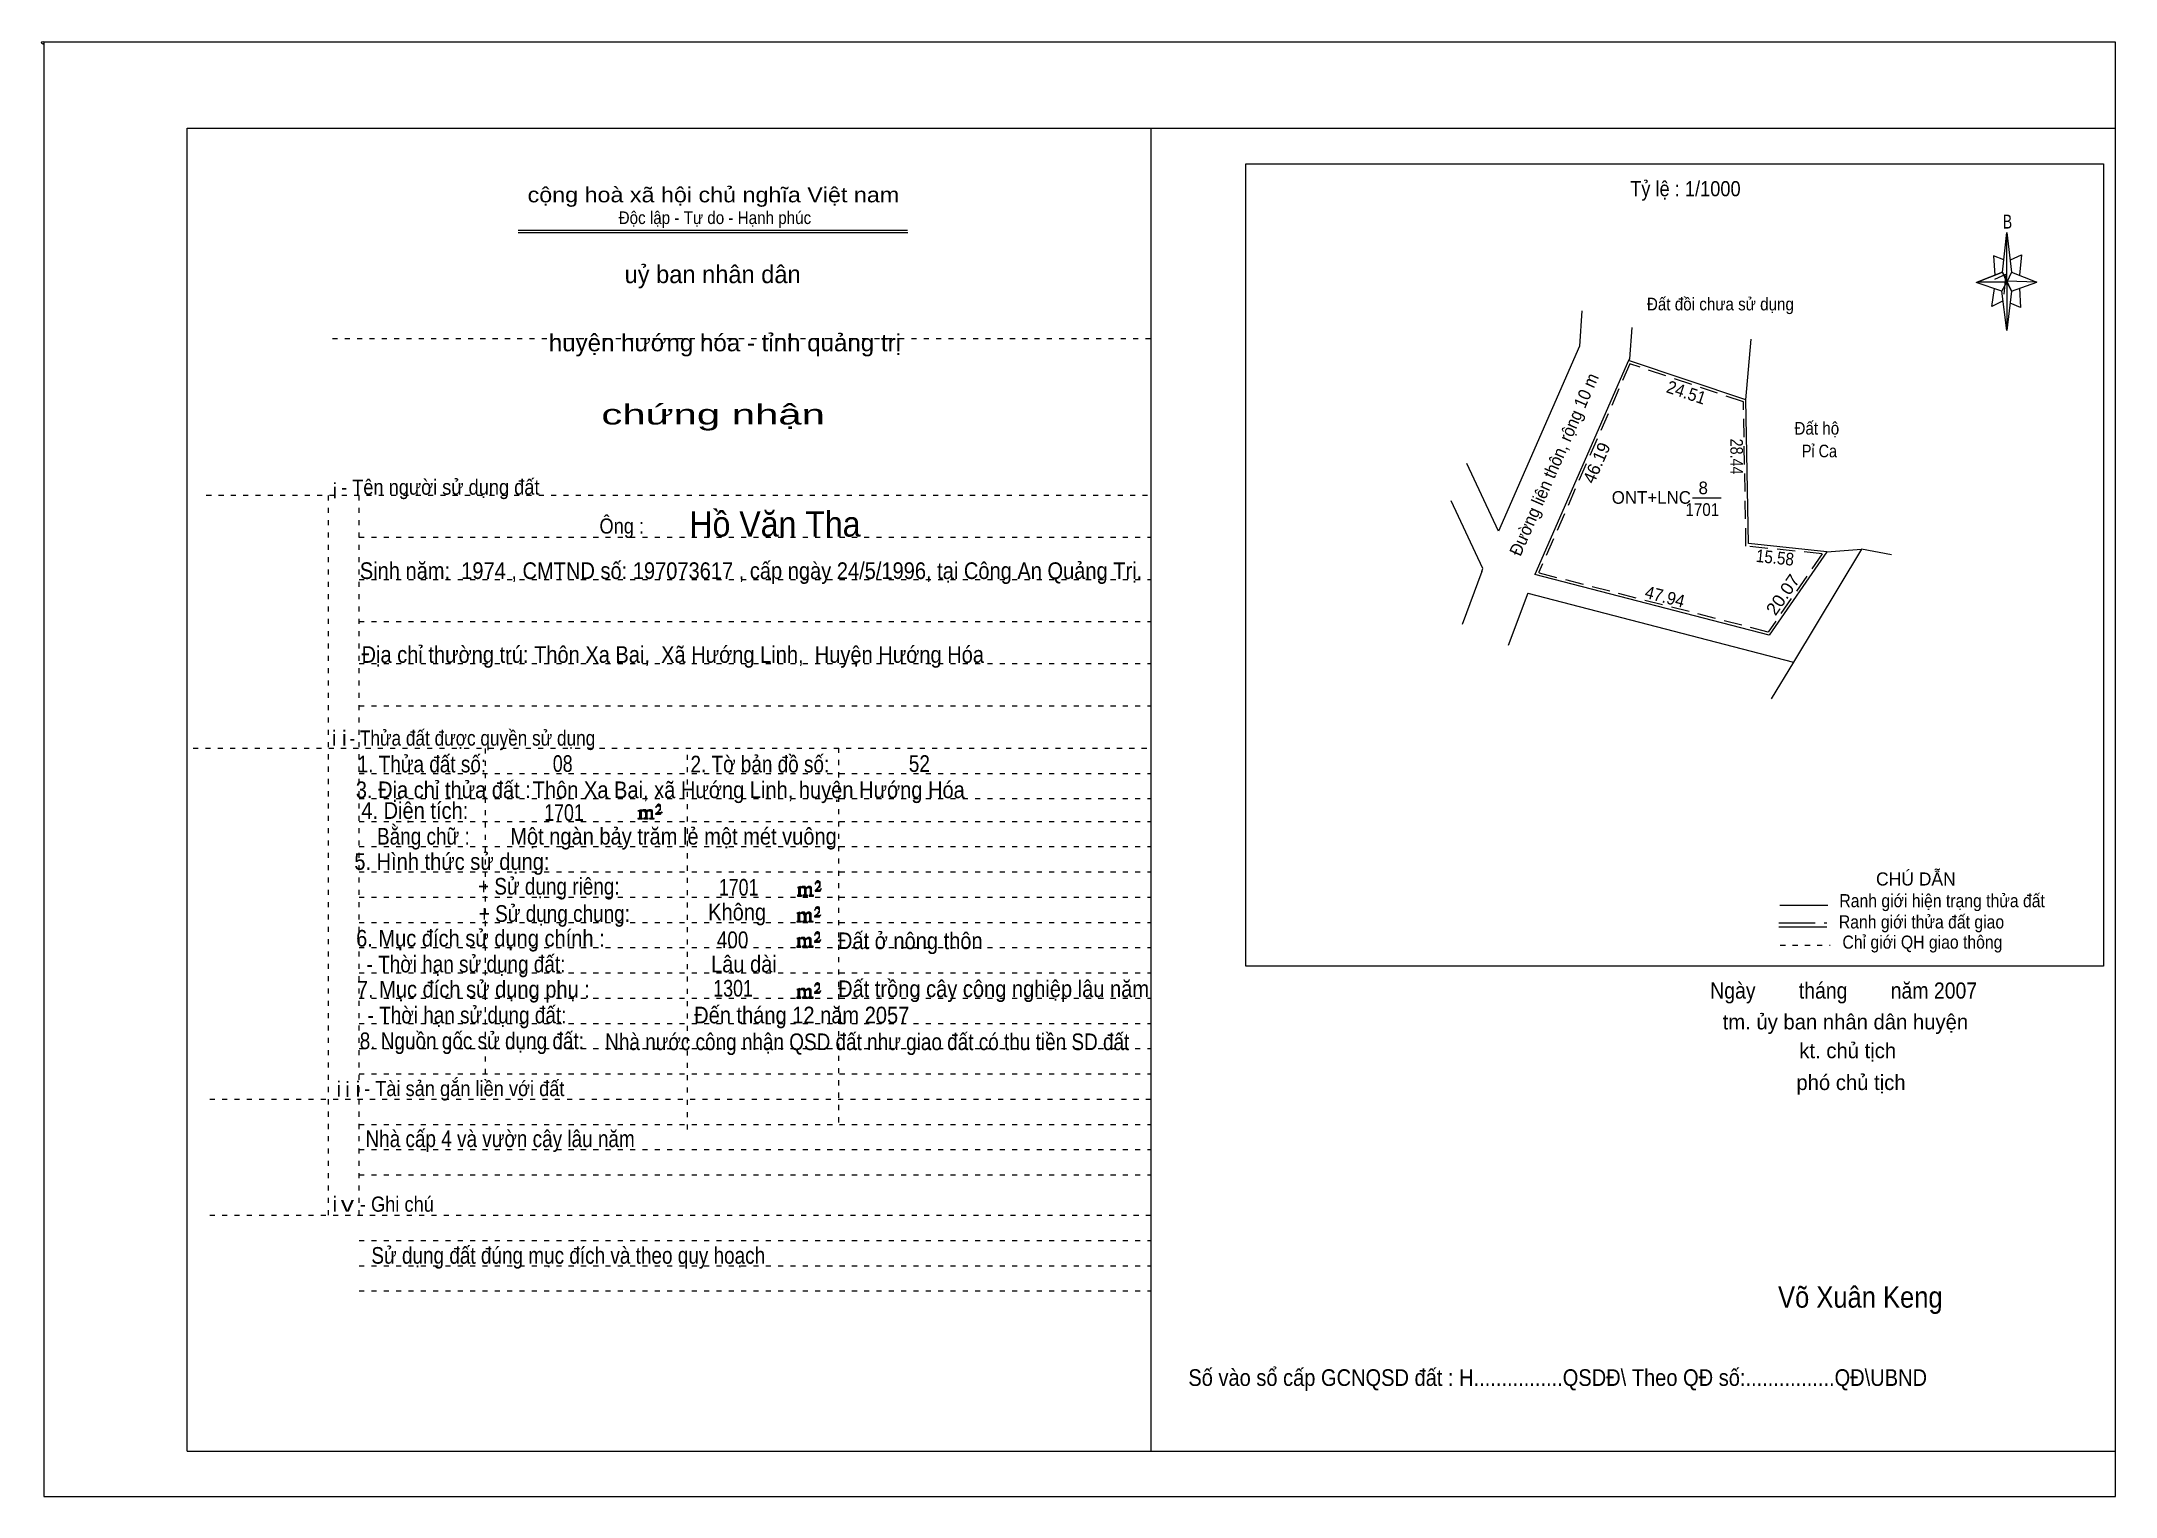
# Model space of a CAD drawing. Header units: centimetres. Extents: x -1.6 to 39.5, y -3.3 to 25.5.
import ezdxf
from ezdxf.enums import TextEntityAlignment as Align

# ---------------------------------------------------------------- set-up
doc = ezdxf.new("R2010")
doc.units = ezdxf.units.CM
doc.header["$LTSCALE"] = 0.12
for name, pattern in [('DOTTED', [1.5, 0.3, -1.2]), ('LONG_DASHED', [7.5, 6, -1.5]), ('MEDIUM_DASHED', [4.5, 3, -1.5])]:
    doc.linetypes.add(name, pattern=pattern)
for name, color, linetype, lineweight in [('1', 7, 'DOTTED', 13), ('10', 7, 'Continuous', 13), ('4', 7, 'Continuous', 13), ('5', 7, 'Continuous', 13), ('50', 7, 'Continuous', 13)]:
    doc.layers.add(name, color=color, linetype=linetype, lineweight=lineweight)

msp = doc.modelspace()

# ---------------------------------------------------------------- hatches: boundary and pattern name
at = {"layer": '50'}
for points in [[(10.27, 10.13), (10.27, 10.12), (10.27, 10.11), (10.25, 10.11), (10.24, 10.11), (10.24, 10.1), (10.33, 10.1), (10.33, 10.11), (10.32, 10.11), (10.31, 10.11), (10.31, 10.12), (10.31, 10.13), (10.31, 10.24), (10.31, 10.25), (10.32, 10.26), (10.34, 10.26), (10.35, 10.26), (10.36, 10.26), (10.37, 10.25), (10.39, 10.22), (10.39, 10.13), (10.37, 10.12), (10.37, 10.11), (10.36, 10.11), (10.35, 10.11), (10.35, 10.1), (10.44, 10.1), (10.44, 10.11), (10.43, 10.11), (10.42, 10.11), (10.42, 10.12), (10.42, 10.13), (10.42, 10.24), (10.44, 10.26), (10.45, 10.26), (10.46, 10.26), (10.49, 10.26), (10.49, 10.25), (10.5, 10.24), (10.5, 10.22), (10.5, 10.13), (10.5, 10.12), (10.49, 10.11), (10.49, 10.11), (10.47, 10.11), (10.47, 10.1), (10.56, 10.1), (10.56, 10.11), (10.55, 10.11), (10.54, 10.11), (10.53, 10.12), (10.53, 10.13), (10.53, 10.2), (10.53, 10.25), (10.53, 10.26), (10.52, 10.27), (10.5, 10.28), (10.47, 10.28), (10.46, 10.28), (10.44, 10.27), (10.41, 10.25), (10.41, 10.26), (10.4, 10.28), (10.39, 10.28), (10.37, 10.28), (10.35, 10.28), (10.34, 10.28), (10.32, 10.26), (10.31, 10.26), (10.31, 10.25), (10.31, 10.25), (10.31, 10.26), (10.31, 10.28), (10.24, 10.26), (10.24, 10.26), (10.25, 10.26), (10.27, 10.25), (10.27, 10.24), (10.27, 10.23)], [(10.69, 10.19), (10.72, 10.24), (10.72, 10.24), (10.71, 10.22), (10.69, 10.22), (10.68, 10.22), (10.63, 10.22), (10.66, 10.26), (10.67, 10.27), (10.69, 10.28), (10.69, 10.3), (10.69, 10.32), (10.69, 10.34), (10.69, 10.35), (10.69, 10.37), (10.68, 10.38), (10.67, 10.38), (10.66, 10.39), (10.65, 10.39), (10.63, 10.38), (10.63, 10.38), (10.62, 10.37), (10.61, 10.35), (10.59, 10.33), (10.61, 10.33), (10.61, 10.35), (10.62, 10.35), (10.63, 10.36), (10.65, 10.36), (10.66, 10.36), (10.67, 10.35), (10.68, 10.35), (10.68, 10.32), (10.68, 10.3), (10.66, 10.28), (10.66, 10.26), (10.65, 10.25), (10.59, 10.2), (10.59, 10.19)], [(13.42, 8.61), (13.42, 8.6), (13.42, 8.59), (13.41, 8.59), (13.4, 8.59), (13.4, 8.57), (13.48, 8.57), (13.48, 8.59), (13.47, 8.59), (13.46, 8.59), (13.46, 8.6), (13.46, 8.61), (13.46, 8.72), (13.46, 8.73), (13.47, 8.74), (13.5, 8.74), (13.51, 8.74), (13.52, 8.74), (13.53, 8.73), (13.54, 8.69), (13.54, 8.61), (13.53, 8.6), (13.53, 8.59), (13.52, 8.59), (13.51, 8.59), (13.51, 8.57), (13.6, 8.57), (13.6, 8.59), (13.58, 8.59), (13.57, 8.59), (13.57, 8.6), (13.57, 8.61), (13.57, 8.72), (13.6, 8.74), (13.61, 8.74), (13.62, 8.74), (13.64, 8.74), (13.64, 8.73), (13.65, 8.72), (13.65, 8.69), (13.65, 8.61), (13.65, 8.6), (13.64, 8.59), (13.64, 8.59), (13.63, 8.59), (13.63, 8.57), (13.72, 8.57), (13.72, 8.59), (13.7, 8.59), (13.69, 8.59), (13.68, 8.6), (13.68, 8.61), (13.68, 8.68), (13.68, 8.73), (13.68, 8.74), (13.67, 8.75), (13.65, 8.76), (13.63, 8.76), (13.62, 8.76), (13.6, 8.75), (13.56, 8.73), (13.56, 8.74), (13.55, 8.76), (13.54, 8.76), (13.53, 8.76), (13.51, 8.76), (13.5, 8.76), (13.47, 8.74), (13.46, 8.74), (13.46, 8.73), (13.46, 8.73), (13.46, 8.74), (13.46, 8.76), (13.4, 8.74), (13.4, 8.74), (13.41, 8.74), (13.42, 8.73), (13.42, 8.72), (13.42, 8.71)], [(13.85, 8.67), (13.87, 8.72), (13.87, 8.72), (13.86, 8.69), (13.85, 8.69), (13.84, 8.69), (13.78, 8.69), (13.82, 8.74), (13.83, 8.75), (13.85, 8.76), (13.85, 8.78), (13.85, 8.79), (13.85, 8.82), (13.85, 8.83), (13.85, 8.85), (13.84, 8.86), (13.83, 8.86), (13.82, 8.87), (13.8, 8.87), (13.78, 8.86), (13.78, 8.86), (13.77, 8.85), (13.76, 8.83), (13.75, 8.81), (13.76, 8.81), (13.76, 8.83), (13.77, 8.83), (13.78, 8.84), (13.8, 8.84), (13.82, 8.84), (13.83, 8.83), (13.84, 8.83), (13.84, 8.79), (13.84, 8.78), (13.82, 8.76), (13.82, 8.74), (13.8, 8.73), (13.75, 8.68), (13.75, 8.67)], [(13.41, 8.09), (13.41, 8.08), (13.41, 8.07), (13.4, 8.07), (13.39, 8.07), (13.39, 8.06), (13.48, 8.06), (13.48, 8.07), (13.47, 8.07), (13.45, 8.07), (13.45, 8.08), (13.45, 8.09), (13.45, 8.2), (13.45, 8.21), (13.47, 8.23), (13.49, 8.23), (13.5, 8.23), (13.51, 8.23), (13.52, 8.21), (13.53, 8.18), (13.53, 8.09), (13.52, 8.08), (13.52, 8.07), (13.51, 8.07), (13.5, 8.07), (13.5, 8.06), (13.59, 8.06), (13.59, 8.07), (13.58, 8.07), (13.57, 8.07), (13.57, 8.08), (13.57, 8.09), (13.57, 8.2), (13.59, 8.23), (13.6, 8.23), (13.61, 8.23), (13.63, 8.23), (13.63, 8.21), (13.64, 8.2), (13.64, 8.18), (13.64, 8.09), (13.64, 8.08), (13.63, 8.07), (13.63, 8.07), (13.62, 8.07), (13.62, 8.06), (13.71, 8.06), (13.71, 8.07), (13.7, 8.07), (13.69, 8.07), (13.67, 8.08), (13.67, 8.09), (13.67, 8.17), (13.67, 8.21), (13.67, 8.23), (13.66, 8.24), (13.64, 8.25), (13.62, 8.25), (13.61, 8.25), (13.59, 8.24), (13.55, 8.21), (13.55, 8.23), (13.54, 8.25), (13.53, 8.25), (13.52, 8.25), (13.5, 8.25), (13.49, 8.25), (13.47, 8.23), (13.45, 8.23), (13.45, 8.21), (13.45, 8.21), (13.45, 8.23), (13.45, 8.25), (13.39, 8.23), (13.39, 8.23), (13.4, 8.23), (13.41, 8.21), (13.41, 8.2), (13.41, 8.19)], [(13.84, 8.16), (13.86, 8.2), (13.86, 8.2), (13.85, 8.18), (13.84, 8.18), (13.83, 8.18), (13.77, 8.18), (13.81, 8.23), (13.82, 8.24), (13.84, 8.25), (13.84, 8.27), (13.84, 8.28), (13.84, 8.3), (13.84, 8.31), (13.84, 8.34), (13.83, 8.35), (13.82, 8.35), (13.81, 8.36), (13.8, 8.36), (13.77, 8.35), (13.77, 8.35), (13.76, 8.34), (13.75, 8.31), (13.74, 8.29), (13.75, 8.29), (13.75, 8.31), (13.76, 8.31), (13.77, 8.33), (13.8, 8.33), (13.81, 8.33), (13.82, 8.31), (13.83, 8.31), (13.83, 8.28), (13.83, 8.27), (13.81, 8.25), (13.81, 8.23), (13.8, 8.21), (13.74, 8.17), (13.74, 8.16)], [(13.84, 7.66), (13.86, 7.71), (13.86, 7.71), (13.85, 7.68), (13.84, 7.68), (13.83, 7.68), (13.77, 7.68), (13.81, 7.73), (13.82, 7.74), (13.84, 7.75), (13.84, 7.77), (13.84, 7.78), (13.84, 7.81), (13.84, 7.82), (13.84, 7.84), (13.83, 7.85), (13.82, 7.85), (13.81, 7.86), (13.79, 7.86), (13.77, 7.85), (13.77, 7.85), (13.76, 7.84), (13.75, 7.82), (13.74, 7.8), (13.75, 7.8), (13.75, 7.82), (13.76, 7.82), (13.77, 7.83), (13.79, 7.83), (13.81, 7.83), (13.82, 7.82), (13.83, 7.82), (13.83, 7.78), (13.83, 7.77), (13.81, 7.75), (13.81, 7.73), (13.79, 7.72), (13.74, 7.67), (13.74, 7.66)], [(13.41, 7.6), (13.41, 7.59), (13.41, 7.58), (13.4, 7.58), (13.39, 7.58), (13.39, 7.56), (13.47, 7.56), (13.47, 7.58), (13.46, 7.58), (13.45, 7.58), (13.45, 7.59), (13.45, 7.6), (13.45, 7.71), (13.45, 7.72), (13.46, 7.73), (13.49, 7.73), (13.5, 7.73), (13.51, 7.73), (13.52, 7.72), (13.53, 7.68), (13.53, 7.6), (13.52, 7.59), (13.52, 7.58), (13.51, 7.58), (13.5, 7.58), (13.5, 7.56), (13.59, 7.56), (13.59, 7.58), (13.57, 7.58), (13.56, 7.58), (13.56, 7.59), (13.56, 7.6), (13.56, 7.71), (13.59, 7.73), (13.6, 7.73), (13.61, 7.73), (13.63, 7.73), (13.63, 7.72), (13.64, 7.71), (13.64, 7.68), (13.64, 7.6), (13.64, 7.59), (13.63, 7.58), (13.63, 7.58), (13.62, 7.58), (13.62, 7.56), (13.71, 7.56), (13.71, 7.58), (13.69, 7.58), (13.68, 7.58), (13.67, 7.59), (13.67, 7.6), (13.67, 7.67), (13.67, 7.72), (13.67, 7.73), (13.66, 7.74), (13.64, 7.75), (13.62, 7.75), (13.61, 7.75), (13.59, 7.74), (13.55, 7.72), (13.55, 7.73), (13.54, 7.75), (13.53, 7.75), (13.52, 7.75), (13.5, 7.75), (13.49, 7.75), (13.46, 7.73), (13.45, 7.73), (13.45, 7.72), (13.45, 7.72), (13.45, 7.73), (13.45, 7.75), (13.39, 7.73), (13.39, 7.73), (13.4, 7.73), (13.41, 7.72), (13.41, 7.71), (13.41, 7.7)], [(13.41, 6.59), (13.41, 6.58), (13.41, 6.57), (13.4, 6.57), (13.39, 6.57), (13.39, 6.55), (13.47, 6.55), (13.47, 6.57), (13.46, 6.57), (13.45, 6.57), (13.45, 6.58), (13.45, 6.59), (13.45, 6.7), (13.45, 6.71), (13.46, 6.72), (13.49, 6.72), (13.5, 6.72), (13.51, 6.72), (13.52, 6.71), (13.53, 6.67), (13.53, 6.59), (13.52, 6.58), (13.52, 6.57), (13.51, 6.57), (13.5, 6.57), (13.5, 6.55), (13.59, 6.55), (13.59, 6.57), (13.57, 6.57), (13.56, 6.57), (13.56, 6.58), (13.56, 6.59), (13.56, 6.7), (13.59, 6.72), (13.6, 6.72), (13.61, 6.72), (13.63, 6.72), (13.63, 6.71), (13.64, 6.7), (13.64, 6.67), (13.64, 6.59), (13.64, 6.58), (13.63, 6.57), (13.63, 6.57), (13.62, 6.57), (13.62, 6.55), (13.71, 6.55), (13.71, 6.57), (13.69, 6.57), (13.68, 6.57), (13.67, 6.58), (13.67, 6.59), (13.67, 6.66), (13.67, 6.71), (13.67, 6.72), (13.66, 6.73), (13.64, 6.74), (13.62, 6.74), (13.61, 6.74), (13.59, 6.73), (13.55, 6.71), (13.55, 6.72), (13.54, 6.74), (13.53, 6.74), (13.52, 6.74), (13.5, 6.74), (13.49, 6.74), (13.46, 6.72), (13.45, 6.72), (13.45, 6.71), (13.45, 6.71), (13.45, 6.72), (13.45, 6.74), (13.39, 6.72), (13.39, 6.72), (13.4, 6.72), (13.41, 6.71), (13.41, 6.7), (13.41, 6.69)], [(13.84, 6.65), (13.86, 6.7), (13.86, 6.7), (13.85, 6.67), (13.84, 6.67), (13.83, 6.67), (13.77, 6.67), (13.81, 6.72), (13.82, 6.73), (13.84, 6.74), (13.84, 6.76), (13.84, 6.77), (13.84, 6.8), (13.84, 6.81), (13.84, 6.83), (13.83, 6.84), (13.82, 6.84), (13.81, 6.85), (13.79, 6.85), (13.77, 6.84), (13.77, 6.84), (13.76, 6.83), (13.75, 6.81), (13.74, 6.79), (13.75, 6.79), (13.75, 6.81), (13.76, 6.81), (13.77, 6.82), (13.79, 6.82), (13.81, 6.82), (13.82, 6.81), (13.83, 6.81), (13.83, 6.77), (13.83, 6.76), (13.81, 6.74), (13.81, 6.72), (13.79, 6.71), (13.74, 6.66), (13.74, 6.65)]]:
    msp.add_hatch(color=256, dxfattribs=at).paths.add_polyline_path(points)

# ---------------------------------------------------------------- linework, layer by layer
at = {"layer": '1', "linetype": 'Continuous'}
for p, q in [((1.31, -2.42), (1.31, 23.78)), ((1.31, 23.78), (39.51, 23.78)), ((20.41, -2.42), (20.41, 23.78)), ((39.51, -2.42), (39.51, 23.78)), ((7.87, 21.76), (15.58, 21.76)), ((7.87, 21.71), (15.59, 21.71)), ((37.26, 20.55), (36.75, 20.72)), ((1.31, -2.42), (39.51, -2.42))]:
    msp.add_line(p, q, dxfattribs=at)
at = {"layer": '1'}
for p, q in [((4.19, 19.61), (20.41, 19.61)), ((1.69, 16.51), (20.41, 16.51)), ((4.11, 2.25), (4.11, 16.51)), ((4.72, 2.25), (4.72, 16.51)), ((4.72, 15.68), (20.41, 15.68)), ((4.72, 14.84), (20.41, 14.84)), ((4.72, 14.01), (20.41, 14.01)), ((4.72, 13.18), (20.41, 13.18)), ((4.72, 12.34), (20.41, 12.34)), ((1.43, 11.5), (20.41, 11.5)), ((7.22, 5.05), (7.22, 11.5)), ((11.22, 3.95), (11.22, 11.5)), ((14.22, 4.09), (14.22, 11.5)), ((4.72, 11), (20.41, 11)), ((4.72, 10.5), (20.41, 10.5)), ((4.72, 10.05), (20.41, 10.05)), ((4.72, 9.55), (20.41, 9.55)), ((4.72, 9.05), (20.41, 9.05)), ((4.72, 8.55), (20.41, 8.55)), ((4.72, 8.05), (20.41, 8.05)), ((4.72, 7.55), (20.41, 7.55)), ((4.72, 7.05), (20.41, 7.05)), ((4.72, 6.55), (20.41, 6.55)), ((4.72, 6.05), (20.41, 6.05)), ((4.72, 5.55), (20.41, 5.55)), ((4.72, 5.05), (20.41, 5.05)), ((1.76, 4.55), (20.41, 4.55)), ((4.72, 4.05), (20.41, 4.05)), ((4.72, 3.55), (20.41, 3.55)), ((4.72, 3.05), (20.41, 3.05)), ((1.76, 2.25), (20.41, 2.25)), ((4.72, 1.75), (20.41, 1.75)), ((4.72, 1.25), (20.41, 1.25)), ((4.72, 0.75), (20.41, 0.75))]:
    msp.add_line(p, q, dxfattribs=at)
at = {"layer": '1', "linetype": 'Continuous'}
msp.add_lwpolyline([(-1.53, -3.32), (39.51, -3.32), (39.51, 25.48), (-1.53, 25.48)], close=True, dxfattribs=at)
msp.add_lwpolyline([(37.27, 20.35), (37.06, 20.25), (37.11, 20.6)], dxfattribs=at)
at = {"layer": '10'}
for p, q in [((28.94, 20.16), (28.89, 19.46)), ((32.19, 18.4), (32.29, 19.6)), ((29.86, 19.18), (28.01, 14.94)), ((32.19, 18.4), (29.86, 19.18)), ((31.13, 16.46), (31.7, 16.46)), ((34.48, 15.44), (33.13, 13.2)), ((33.79, 15.39), (34.48, 15.44)), ((35.07, 15.33), (34.48, 15.44)), ((26.96, 15), (26.57, 13.95)), ((27.87, 14.57), (27.48, 13.53)), ((27.87, 14.57), (33.13, 13.2)), ((33.13, 13.2), (32.69, 12.48))]:
    msp.add_line(p, q, dxfattribs=at)
at = {"layer": '10', "linetype": 'MEDIUM_DASHED'}
for p, q in [((29.89, 19.11), (28.08, 14.97)), ((32.14, 18.36), (29.89, 19.11))]:
    msp.add_line(p, q, dxfattribs=at)
at = {"layer": '10'}
for points in [[(29.93, 19.83), (29.88, 19.21), (29.86, 19.18)], [(28.89, 19.46), (27.29, 15.8), (26.66, 17.14)], [(33.79, 15.39), (32.24, 15.55), (32.19, 18.4)], [(26.96, 15), (26.98, 15.06), (26.35, 16.4)], [(33.79, 15.39), (32.65, 13.74), (28.01, 14.94)]]:
    msp.add_lwpolyline(points, dxfattribs=at)
at = {"layer": '10', "linetype": 'MEDIUM_DASHED'}
for points in [[(33.7, 15.35), (32.19, 15.5), (32.14, 18.36)], [(33.7, 15.35), (32.63, 13.8), (28.08, 14.97)]]:
    msp.add_lwpolyline(points, dxfattribs=at)
at = {"layer": '4'}
for p, q in [((32.86, 8.39), (33.81, 8.39)), ((32.84, 7.96), (33.79, 7.96))]:
    msp.add_line(p, q, dxfattribs=at)
at = {"layer": '4', "linetype": 'LONG_DASHED'}
msp.add_line((32.84, 8.04), (33.79, 8.04), dxfattribs=at)
at = {"layer": '4', "linetype": 'DOTTED'}
msp.add_line((32.87, 7.6), (33.86, 7.6), dxfattribs=at)
at = {"layer": '4'}
msp.add_lwpolyline([(22.28, 23.07), (39.27, 23.07), (39.27, 7.18), (22.28, 7.18)], close=True, dxfattribs=at)
msp.add_circle((-1.55, 25.47), 0.025, dxfattribs=at)
at = {"layer": '5'}
for p, q in [((37.27, 20.93), (37.36, 21.71)), ((37.45, 20.55), (37.36, 19.77)), ((37.45, 20.93), (37.95, 20.73)), ((37.61, 20.61), (37.63, 20.23)), ((37.63, 20.23), (37.42, 20.31))]:
    msp.add_line(p, q, dxfattribs=at)
for points in [[(37.36, 21.71), (37.45, 20.93), (37.36, 20.73)], [(37.36, 20.73), (36.77, 20.73), (37.27, 20.93), (37.45, 20.55), (37.95, 20.73), (37.36, 20.75)], [(37.36, 20.73), (37.36, 19.77), (37.26, 20.55)]]:
    msp.add_lwpolyline(points, close=True, dxfattribs=at)
for points in [[(37.3, 21.17), (37.09, 21.25), (37.12, 20.87)], [(37.43, 21.17), (37.65, 21.27), (37.61, 20.87)], [(37.36, 20.73), (37.27, 20.93), (36.77, 20.73)], [(37.12, 20.79), (37.34, 20.89), (37.3, 20.49)], [(37.36, 20.73), (37.45, 20.55), (37.95, 20.73)]]:
    msp.add_lwpolyline(points, dxfattribs=at)
at = {"layer": '50'}
for points in [[(10.27, 10.13), (10.27, 10.12), (10.27, 10.11), (10.25, 10.11), (10.24, 10.11), (10.24, 10.1), (10.33, 10.1), (10.33, 10.11), (10.32, 10.11), (10.31, 10.11), (10.31, 10.12), (10.31, 10.13), (10.31, 10.24), (10.31, 10.25), (10.32, 10.26), (10.34, 10.26), (10.35, 10.26), (10.36, 10.26), (10.37, 10.25), (10.39, 10.22), (10.39, 10.13), (10.37, 10.12), (10.37, 10.11), (10.36, 10.11), (10.35, 10.11), (10.35, 10.1), (10.44, 10.1), (10.44, 10.11), (10.43, 10.11), (10.42, 10.11), (10.42, 10.12), (10.42, 10.13), (10.42, 10.24), (10.44, 10.26), (10.45, 10.26), (10.46, 10.26), (10.49, 10.26), (10.49, 10.25), (10.5, 10.24), (10.5, 10.22), (10.5, 10.13), (10.5, 10.12), (10.49, 10.11), (10.49, 10.11), (10.47, 10.11), (10.47, 10.1), (10.56, 10.1), (10.56, 10.11), (10.55, 10.11), (10.54, 10.11), (10.53, 10.12), (10.53, 10.13), (10.53, 10.2), (10.53, 10.25), (10.53, 10.26), (10.52, 10.27), (10.5, 10.28), (10.47, 10.28), (10.46, 10.28), (10.44, 10.27), (10.41, 10.25), (10.41, 10.26), (10.4, 10.28), (10.39, 10.28), (10.37, 10.28), (10.35, 10.28), (10.34, 10.28), (10.32, 10.26), (10.31, 10.26), (10.31, 10.25), (10.31, 10.25), (10.31, 10.26), (10.31, 10.28), (10.24, 10.26), (10.24, 10.26), (10.25, 10.26), (10.27, 10.25), (10.27, 10.24), (10.27, 10.23)], [(10.69, 10.19), (10.72, 10.24), (10.72, 10.24), (10.71, 10.22), (10.69, 10.22), (10.68, 10.22), (10.63, 10.22), (10.66, 10.26), (10.67, 10.27), (10.69, 10.28), (10.69, 10.3), (10.69, 10.32), (10.69, 10.34), (10.69, 10.35), (10.69, 10.37), (10.68, 10.38), (10.67, 10.38), (10.66, 10.39), (10.65, 10.39), (10.63, 10.38), (10.63, 10.38), (10.62, 10.37), (10.61, 10.35), (10.59, 10.33), (10.61, 10.33), (10.61, 10.35), (10.62, 10.35), (10.63, 10.36), (10.65, 10.36), (10.66, 10.36), (10.67, 10.35), (10.68, 10.35), (10.68, 10.32), (10.68, 10.3), (10.66, 10.28), (10.66, 10.26), (10.65, 10.25), (10.59, 10.2), (10.59, 10.19)], [(13.42, 8.61), (13.42, 8.6), (13.42, 8.59), (13.41, 8.59), (13.4, 8.59), (13.4, 8.57), (13.48, 8.57), (13.48, 8.59), (13.47, 8.59), (13.46, 8.59), (13.46, 8.6), (13.46, 8.61), (13.46, 8.72), (13.46, 8.73), (13.47, 8.74), (13.5, 8.74), (13.51, 8.74), (13.52, 8.74), (13.53, 8.73), (13.54, 8.69), (13.54, 8.61), (13.53, 8.6), (13.53, 8.59), (13.52, 8.59), (13.51, 8.59), (13.51, 8.57), (13.6, 8.57), (13.6, 8.59), (13.58, 8.59), (13.57, 8.59), (13.57, 8.6), (13.57, 8.61), (13.57, 8.72), (13.6, 8.74), (13.61, 8.74), (13.62, 8.74), (13.64, 8.74), (13.64, 8.73), (13.65, 8.72), (13.65, 8.69), (13.65, 8.61), (13.65, 8.6), (13.64, 8.59), (13.64, 8.59), (13.63, 8.59), (13.63, 8.57), (13.72, 8.57), (13.72, 8.59), (13.7, 8.59), (13.69, 8.59), (13.68, 8.6), (13.68, 8.61), (13.68, 8.68), (13.68, 8.73), (13.68, 8.74), (13.67, 8.75), (13.65, 8.76), (13.63, 8.76), (13.62, 8.76), (13.6, 8.75), (13.56, 8.73), (13.56, 8.74), (13.55, 8.76), (13.54, 8.76), (13.53, 8.76), (13.51, 8.76), (13.5, 8.76), (13.47, 8.74), (13.46, 8.74), (13.46, 8.73), (13.46, 8.73), (13.46, 8.74), (13.46, 8.76), (13.4, 8.74), (13.4, 8.74), (13.41, 8.74), (13.42, 8.73), (13.42, 8.72), (13.42, 8.71)], [(13.85, 8.67), (13.87, 8.72), (13.87, 8.72), (13.86, 8.69), (13.85, 8.69), (13.84, 8.69), (13.78, 8.69), (13.82, 8.74), (13.83, 8.75), (13.85, 8.76), (13.85, 8.78), (13.85, 8.79), (13.85, 8.82), (13.85, 8.83), (13.85, 8.85), (13.84, 8.86), (13.83, 8.86), (13.82, 8.87), (13.8, 8.87), (13.78, 8.86), (13.78, 8.86), (13.77, 8.85), (13.76, 8.83), (13.75, 8.81), (13.76, 8.81), (13.76, 8.83), (13.77, 8.83), (13.78, 8.84), (13.8, 8.84), (13.82, 8.84), (13.83, 8.83), (13.84, 8.83), (13.84, 8.79), (13.84, 8.78), (13.82, 8.76), (13.82, 8.74), (13.8, 8.73), (13.75, 8.68), (13.75, 8.67)], [(13.41, 8.09), (13.41, 8.08), (13.41, 8.07), (13.4, 8.07), (13.39, 8.07), (13.39, 8.06), (13.48, 8.06), (13.48, 8.07), (13.47, 8.07), (13.45, 8.07), (13.45, 8.08), (13.45, 8.09), (13.45, 8.2), (13.45, 8.21), (13.47, 8.23), (13.49, 8.23), (13.5, 8.23), (13.51, 8.23), (13.52, 8.21), (13.53, 8.18), (13.53, 8.09), (13.52, 8.08), (13.52, 8.07), (13.51, 8.07), (13.5, 8.07), (13.5, 8.06), (13.59, 8.06), (13.59, 8.07), (13.58, 8.07), (13.57, 8.07), (13.57, 8.08), (13.57, 8.09), (13.57, 8.2), (13.59, 8.23), (13.6, 8.23), (13.61, 8.23), (13.63, 8.23), (13.63, 8.21), (13.64, 8.2), (13.64, 8.18), (13.64, 8.09), (13.64, 8.08), (13.63, 8.07), (13.63, 8.07), (13.62, 8.07), (13.62, 8.06), (13.71, 8.06), (13.71, 8.07), (13.7, 8.07), (13.69, 8.07), (13.67, 8.08), (13.67, 8.09), (13.67, 8.17), (13.67, 8.21), (13.67, 8.23), (13.66, 8.24), (13.64, 8.25), (13.62, 8.25), (13.61, 8.25), (13.59, 8.24), (13.55, 8.21), (13.55, 8.23), (13.54, 8.25), (13.53, 8.25), (13.52, 8.25), (13.5, 8.25), (13.49, 8.25), (13.47, 8.23), (13.45, 8.23), (13.45, 8.21), (13.45, 8.21), (13.45, 8.23), (13.45, 8.25), (13.39, 8.23), (13.39, 8.23), (13.4, 8.23), (13.41, 8.21), (13.41, 8.2), (13.41, 8.19)], [(13.84, 8.16), (13.86, 8.2), (13.86, 8.2), (13.85, 8.18), (13.84, 8.18), (13.83, 8.18), (13.77, 8.18), (13.81, 8.23), (13.82, 8.24), (13.84, 8.25), (13.84, 8.27), (13.84, 8.28), (13.84, 8.3), (13.84, 8.31), (13.84, 8.34), (13.83, 8.35), (13.82, 8.35), (13.81, 8.36), (13.8, 8.36), (13.77, 8.35), (13.77, 8.35), (13.76, 8.34), (13.75, 8.31), (13.74, 8.29), (13.75, 8.29), (13.75, 8.31), (13.76, 8.31), (13.77, 8.33), (13.8, 8.33), (13.81, 8.33), (13.82, 8.31), (13.83, 8.31), (13.83, 8.28), (13.83, 8.27), (13.81, 8.25), (13.81, 8.23), (13.8, 8.21), (13.74, 8.17), (13.74, 8.16)], [(13.84, 7.66), (13.86, 7.71), (13.86, 7.71), (13.85, 7.68), (13.84, 7.68), (13.83, 7.68), (13.77, 7.68), (13.81, 7.73), (13.82, 7.74), (13.84, 7.75), (13.84, 7.77), (13.84, 7.78), (13.84, 7.81), (13.84, 7.82), (13.84, 7.84), (13.83, 7.85), (13.82, 7.85), (13.81, 7.86), (13.79, 7.86), (13.77, 7.85), (13.77, 7.85), (13.76, 7.84), (13.75, 7.82), (13.74, 7.8), (13.75, 7.8), (13.75, 7.82), (13.76, 7.82), (13.77, 7.83), (13.79, 7.83), (13.81, 7.83), (13.82, 7.82), (13.83, 7.82), (13.83, 7.78), (13.83, 7.77), (13.81, 7.75), (13.81, 7.73), (13.79, 7.72), (13.74, 7.67), (13.74, 7.66)], [(13.41, 7.6), (13.41, 7.59), (13.41, 7.58), (13.4, 7.58), (13.39, 7.58), (13.39, 7.56), (13.47, 7.56), (13.47, 7.58), (13.46, 7.58), (13.45, 7.58), (13.45, 7.59), (13.45, 7.6), (13.45, 7.71), (13.45, 7.72), (13.46, 7.73), (13.49, 7.73), (13.5, 7.73), (13.51, 7.73), (13.52, 7.72), (13.53, 7.68), (13.53, 7.6), (13.52, 7.59), (13.52, 7.58), (13.51, 7.58), (13.5, 7.58), (13.5, 7.56), (13.59, 7.56), (13.59, 7.58), (13.57, 7.58), (13.56, 7.58), (13.56, 7.59), (13.56, 7.6), (13.56, 7.71), (13.59, 7.73), (13.6, 7.73), (13.61, 7.73), (13.63, 7.73), (13.63, 7.72), (13.64, 7.71), (13.64, 7.68), (13.64, 7.6), (13.64, 7.59), (13.63, 7.58), (13.63, 7.58), (13.62, 7.58), (13.62, 7.56), (13.71, 7.56), (13.71, 7.58), (13.69, 7.58), (13.68, 7.58), (13.67, 7.59), (13.67, 7.6), (13.67, 7.67), (13.67, 7.72), (13.67, 7.73), (13.66, 7.74), (13.64, 7.75), (13.62, 7.75), (13.61, 7.75), (13.59, 7.74), (13.55, 7.72), (13.55, 7.73), (13.54, 7.75), (13.53, 7.75), (13.52, 7.75), (13.5, 7.75), (13.49, 7.75), (13.46, 7.73), (13.45, 7.73), (13.45, 7.72), (13.45, 7.72), (13.45, 7.73), (13.45, 7.75), (13.39, 7.73), (13.39, 7.73), (13.4, 7.73), (13.41, 7.72), (13.41, 7.71), (13.41, 7.7)], [(13.41, 6.59), (13.41, 6.58), (13.41, 6.57), (13.4, 6.57), (13.39, 6.57), (13.39, 6.55), (13.47, 6.55), (13.47, 6.57), (13.46, 6.57), (13.45, 6.57), (13.45, 6.58), (13.45, 6.59), (13.45, 6.7), (13.45, 6.71), (13.46, 6.72), (13.49, 6.72), (13.5, 6.72), (13.51, 6.72), (13.52, 6.71), (13.53, 6.67), (13.53, 6.59), (13.52, 6.58), (13.52, 6.57), (13.51, 6.57), (13.5, 6.57), (13.5, 6.55), (13.59, 6.55), (13.59, 6.57), (13.57, 6.57), (13.56, 6.57), (13.56, 6.58), (13.56, 6.59), (13.56, 6.7), (13.59, 6.72), (13.6, 6.72), (13.61, 6.72), (13.63, 6.72), (13.63, 6.71), (13.64, 6.7), (13.64, 6.67), (13.64, 6.59), (13.64, 6.58), (13.63, 6.57), (13.63, 6.57), (13.62, 6.57), (13.62, 6.55), (13.71, 6.55), (13.71, 6.57), (13.69, 6.57), (13.68, 6.57), (13.67, 6.58), (13.67, 6.59), (13.67, 6.66), (13.67, 6.71), (13.67, 6.72), (13.66, 6.73), (13.64, 6.74), (13.62, 6.74), (13.61, 6.74), (13.59, 6.73), (13.55, 6.71), (13.55, 6.72), (13.54, 6.74), (13.53, 6.74), (13.52, 6.74), (13.5, 6.74), (13.49, 6.74), (13.46, 6.72), (13.45, 6.72), (13.45, 6.71), (13.45, 6.71), (13.45, 6.72), (13.45, 6.74), (13.39, 6.72), (13.39, 6.72), (13.4, 6.72), (13.41, 6.71), (13.41, 6.7), (13.41, 6.69)], [(13.84, 6.65), (13.86, 6.7), (13.86, 6.7), (13.85, 6.67), (13.84, 6.67), (13.83, 6.67), (13.77, 6.67), (13.81, 6.72), (13.82, 6.73), (13.84, 6.74), (13.84, 6.76), (13.84, 6.77), (13.84, 6.8), (13.84, 6.81), (13.84, 6.83), (13.83, 6.84), (13.82, 6.84), (13.81, 6.85), (13.79, 6.85), (13.77, 6.84), (13.77, 6.84), (13.76, 6.83), (13.75, 6.81), (13.74, 6.79), (13.75, 6.79), (13.75, 6.81), (13.76, 6.81), (13.77, 6.82), (13.79, 6.82), (13.81, 6.82), (13.82, 6.81), (13.83, 6.81), (13.83, 6.77), (13.83, 6.76), (13.81, 6.74), (13.81, 6.72), (13.79, 6.71), (13.74, 6.66), (13.74, 6.65)]]:
    msp.add_lwpolyline(points, close=True, dxfattribs=at)

# ---------------------------------------------------------------- texts
at = {"layer": '1'}
for s, height, width, p in [('cộng hoà xã hội chủ nghĩa Việt nam', 0.3, 1.15, (11.735, 22.31)), ('Độc lập - Tự do - Hạnh phúc', 0.25, 0.9, (11.765, 21.88)), ('chứng nhận', 0.4, 1.55, (11.73, 17.91)), ('- Tên người sử dụng đất', 0.3, 0.9, (6.325, 16.52)), ('- Thửa đất được quyền sử dụng', 0.3, 0.85, (6.96, 11.55)), ('- Tài sản gắn liền với đất ', 0.3, 0.9, (6.85, 4.61)), ('v', 0.3, 1.3, (4.485, 2.32)), ('- Ghi chú', 0.3, 0.9, (5.465, 2.32))]:
    msp.add_text(s, height=height, dxfattribs=dict(at, width=width)).set_placement(p, align=Align.CENTER)
for s, height, p in [('uỷ ban nhân dân', 0.35, (11.72, 20.71)), ('i', 0.3, (4.235, 16.45)), ('i', 0.3, (4.225, 11.55)), ('i', 0.3, (4.425, 11.55)), ('i', 0.3, (4.315, 4.6)), ('i', 0.3, (4.485, 4.59)), ('i', 0.3, (4.695, 4.6)), ('i', 0.3, (4.235, 2.32))]:
    msp.add_text(s, height=height, dxfattribs=at).set_placement(p, align=Align.CENTER)
at = {"layer": '10'}
for s, height, width, p in [('Tỷ lệ : 1/1000', 0.3, 0.9, (30.99, 22.43)), ('Đất đồi chưa sử dụng ', 0.25, 0.9, (31.725, 20.17)), ('Đất hộ ', 0.25, 0.9, (33.635, 17.71)), ('Pỉ Ca', 0.25, 0.85, (33.645, 17.26)), ('Hồ Văn Tha', 0.5, 0.95, (12.955, 15.69)), ('Võ Xuân Keng', 0.42, 0.9, (34.455, 0.42))]:
    msp.add_text(s, height=height, dxfattribs=dict(at, width=width)).set_placement(p, align=Align.CENTER)
for s, height, rotation, width, p in [('Đường liên thôn, rộng 10 m ', 0.25, 66.427, 0.95, (28.519, 17.11)), ('24.51', 0.25, 341.491, 0.95, (30.97, 18.426)), ('28.44', 0.25, 270, 0.85, (31.88, 17.275)), ('15.58', 0.2499, 354, 0.9, (32.752, 15.151)), ('20.07', 0.25, 55.431, 1.05, (33.024, 14.469)), ('47.94', 0.25, 345.393, 0.95, (30.553, 14.38))]:
    msp.add_text(s, height=height, rotation=rotation, dxfattribs=dict(at, width=width)).set_placement(p, align=Align.CENTER)
msp.add_text('46.19', height=0.2499, rotation=66.349, dxfattribs=at).set_placement((29.346, 17.1), align=Align.CENTER)
msp.add_text('ONT+LNC', height=0.25, dxfattribs=at).set_placement((31.1, 16.34), align=Align.RIGHT)
msp.add_text('8', height=0.25, dxfattribs=at).set_placement((31.25, 16.53))
at = {"layer": '10', "width": 0.9}
msp.add_text('1701', height=0.25, dxfattribs=at).set_placement((30.99, 16.1))
at = {"layer": '4'}
msp.add_text('CHÚ DẪN', height=0.2591, dxfattribs=at).set_placement((35.555, 8.78), align=Align.CENTER)
at = {"layer": '4', "width": 0.9}
for s, p in [('Ranh giới hiện trạng thửa đất', (36.075, 8.35)), ('Ranh giới thửa đất giao ', (35.71, 7.93)), ('Chỉ giới QH giao thông', (35.685, 7.53))]:
    msp.add_text(s, height=0.2591, dxfattribs=at).set_placement(p, align=Align.CENTER)
at = {"layer": '5', "width": 0.75}
msp.add_text('B', height=0.276, dxfattribs=at).set_placement((37.37, 21.79), align=Align.CENTER)
at = {"layer": '50'}
for s, height, width, p in [('  huyện hướng hóa - tỉnh quảng trị', 0.34, 1.05, (11.83, 19.36)), ('Ông :', 0.3, 0.9, (9.92, 15.75)), ('Sinh năm:  1974 , CMTND số: 197073617 , cấp ngày 24/5/1996, tại Công An Quảng Trị.', 0.33, 0.9, (12.48, 14.85)), ('Địa chỉ thường trú: Thôn Xa Bai,  Xã Hướng Linh,  Huyện Hướng Hóa', 0.33, 0.9, (10.93, 13.19)), ('1. Thửa đất số:  ', 0.33, 0.85, (6.065, 11.02)), ('08', 0.33, 0.8, (8.75, 11.03)), ('2. Tờ bản đồ số:  ', 0.33, 0.85, (12.76, 11.02)), ('52', 0.33, 0.85, (15.815, 11.03)), ('3. Địa chỉ thửa đất : ', 0.33, 0.9, (6.44, 10.51)), ('Thôn Xa Bai, xã Hướng Linh, huyện Hướng Hóa', 0.33, 0.9, (12.435, 10.51)), ('4. Diện tích: ', 0.33, 0.9, (5.875, 10.1)), ('1701', 0.33, 0.8, (8.775, 10.06)), ('Bằng chữ :', 0.33, 0.85, (5.99, 9.59)), ('Một ngàn bảy trăm lẻ một mét vuông', 0.33, 0.9, (10.945, 9.59)), ('5. Hình thức sử dụng:', 0.33, 0.9, (6.555, 9.09)), ('+ Sử dụng riêng:', 0.33, 0.85, (8.475, 8.6)), ('1701', 0.33, 0.8, (12.235, 8.58)), ('+ Sử dụng chung:', 0.33, 0.85, (8.585, 8.06)), ('Không', 0.33, 0.9, (12.205, 8.09)), ('6. Mục đích sử dụng chính :', 0.33, 0.9, (7.12, 7.57)), ('400', 0.33, 0.85, (12.115, 7.54)), ('Đất ở nông thôn', 0.33, 0.9, (15.635, 7.52)), ('- Thời hạn sử dụng đất:', 0.33, 0.85, (6.835, 7.06)), ('Lâu dài', 0.33, 0.9, (12.34, 7.06)), ('7. Mục đích sử dụng phụ :', 0.33, 0.9, (6.98, 6.56)), ('1301', 0.33, 0.8, (12.125, 6.58)), ('Đất trồng cây công nghiệp lâu năm', 0.33, 0.9, (17.285, 6.57)), ('Ngày        tháng        năm 2007', 0.32, 0.9, (34.125, 6.54)), ('- Thời hạn sử dụng đất:', 0.33, 0.85, (6.855, 6.05)), ('Đến tháng 12 năm 2057', 0.33, 0.9, (13.485, 6.05)), ('8. Nguồn gốc sử dụng đất:', 0.33, 0.85, (6.95, 5.54)), ('Nhà nước công nhận QSD đất như giao đất có thu tiền SD đất ', 0.33, 0.85, (14.835, 5.52)), ('Nhà cấp 4 và vườn cây lâu năm', 0.33, 0.85, (7.51, 3.6)), ('Sử dụng đất đúng mục đích và theo quy hoạch', 0.33, 0.85, (8.86, 1.29)), ('Số vào sổ cấp GCNQSD đất : H................QSDĐ\\ Theo QĐ số:................QĐ\\UBND', 0.33, 0.9, (28.46, -1.13))]:
    msp.add_text(s, height=height, dxfattribs=dict(at, width=width)).set_placement(p, align=Align.CENTER)
for s, p in [('tm. ủy ban nhân dân huyện ', (34.215, 5.93)), ('kt. chủ tịch', (34.205, 5.36)), ('phó chủ tịch', (34.27, 4.73))]:
    msp.add_text(s, height=0.3, dxfattribs=at).set_placement(p, align=Align.CENTER)

doc.saveas('drawing.dxf')
